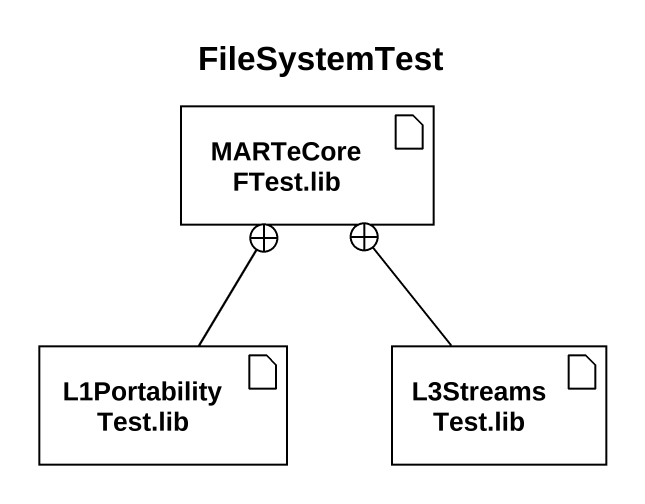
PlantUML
@startuml
title FileSystemTest
artifact "MARTeCoreFTest.lib" as MARTeCoreFTest_lib
artifact "L1PortabilityTest.lib" as L1PortabilityTest_lib
artifact "L3StreamsTest.lib" as L3StreamsTest_lib
L1PortabilityTest_lib -up-+ MARTeCoreFTest_lib
L3StreamsTest_lib -up-+ MARTeCoreFTest_lib
@enduml
